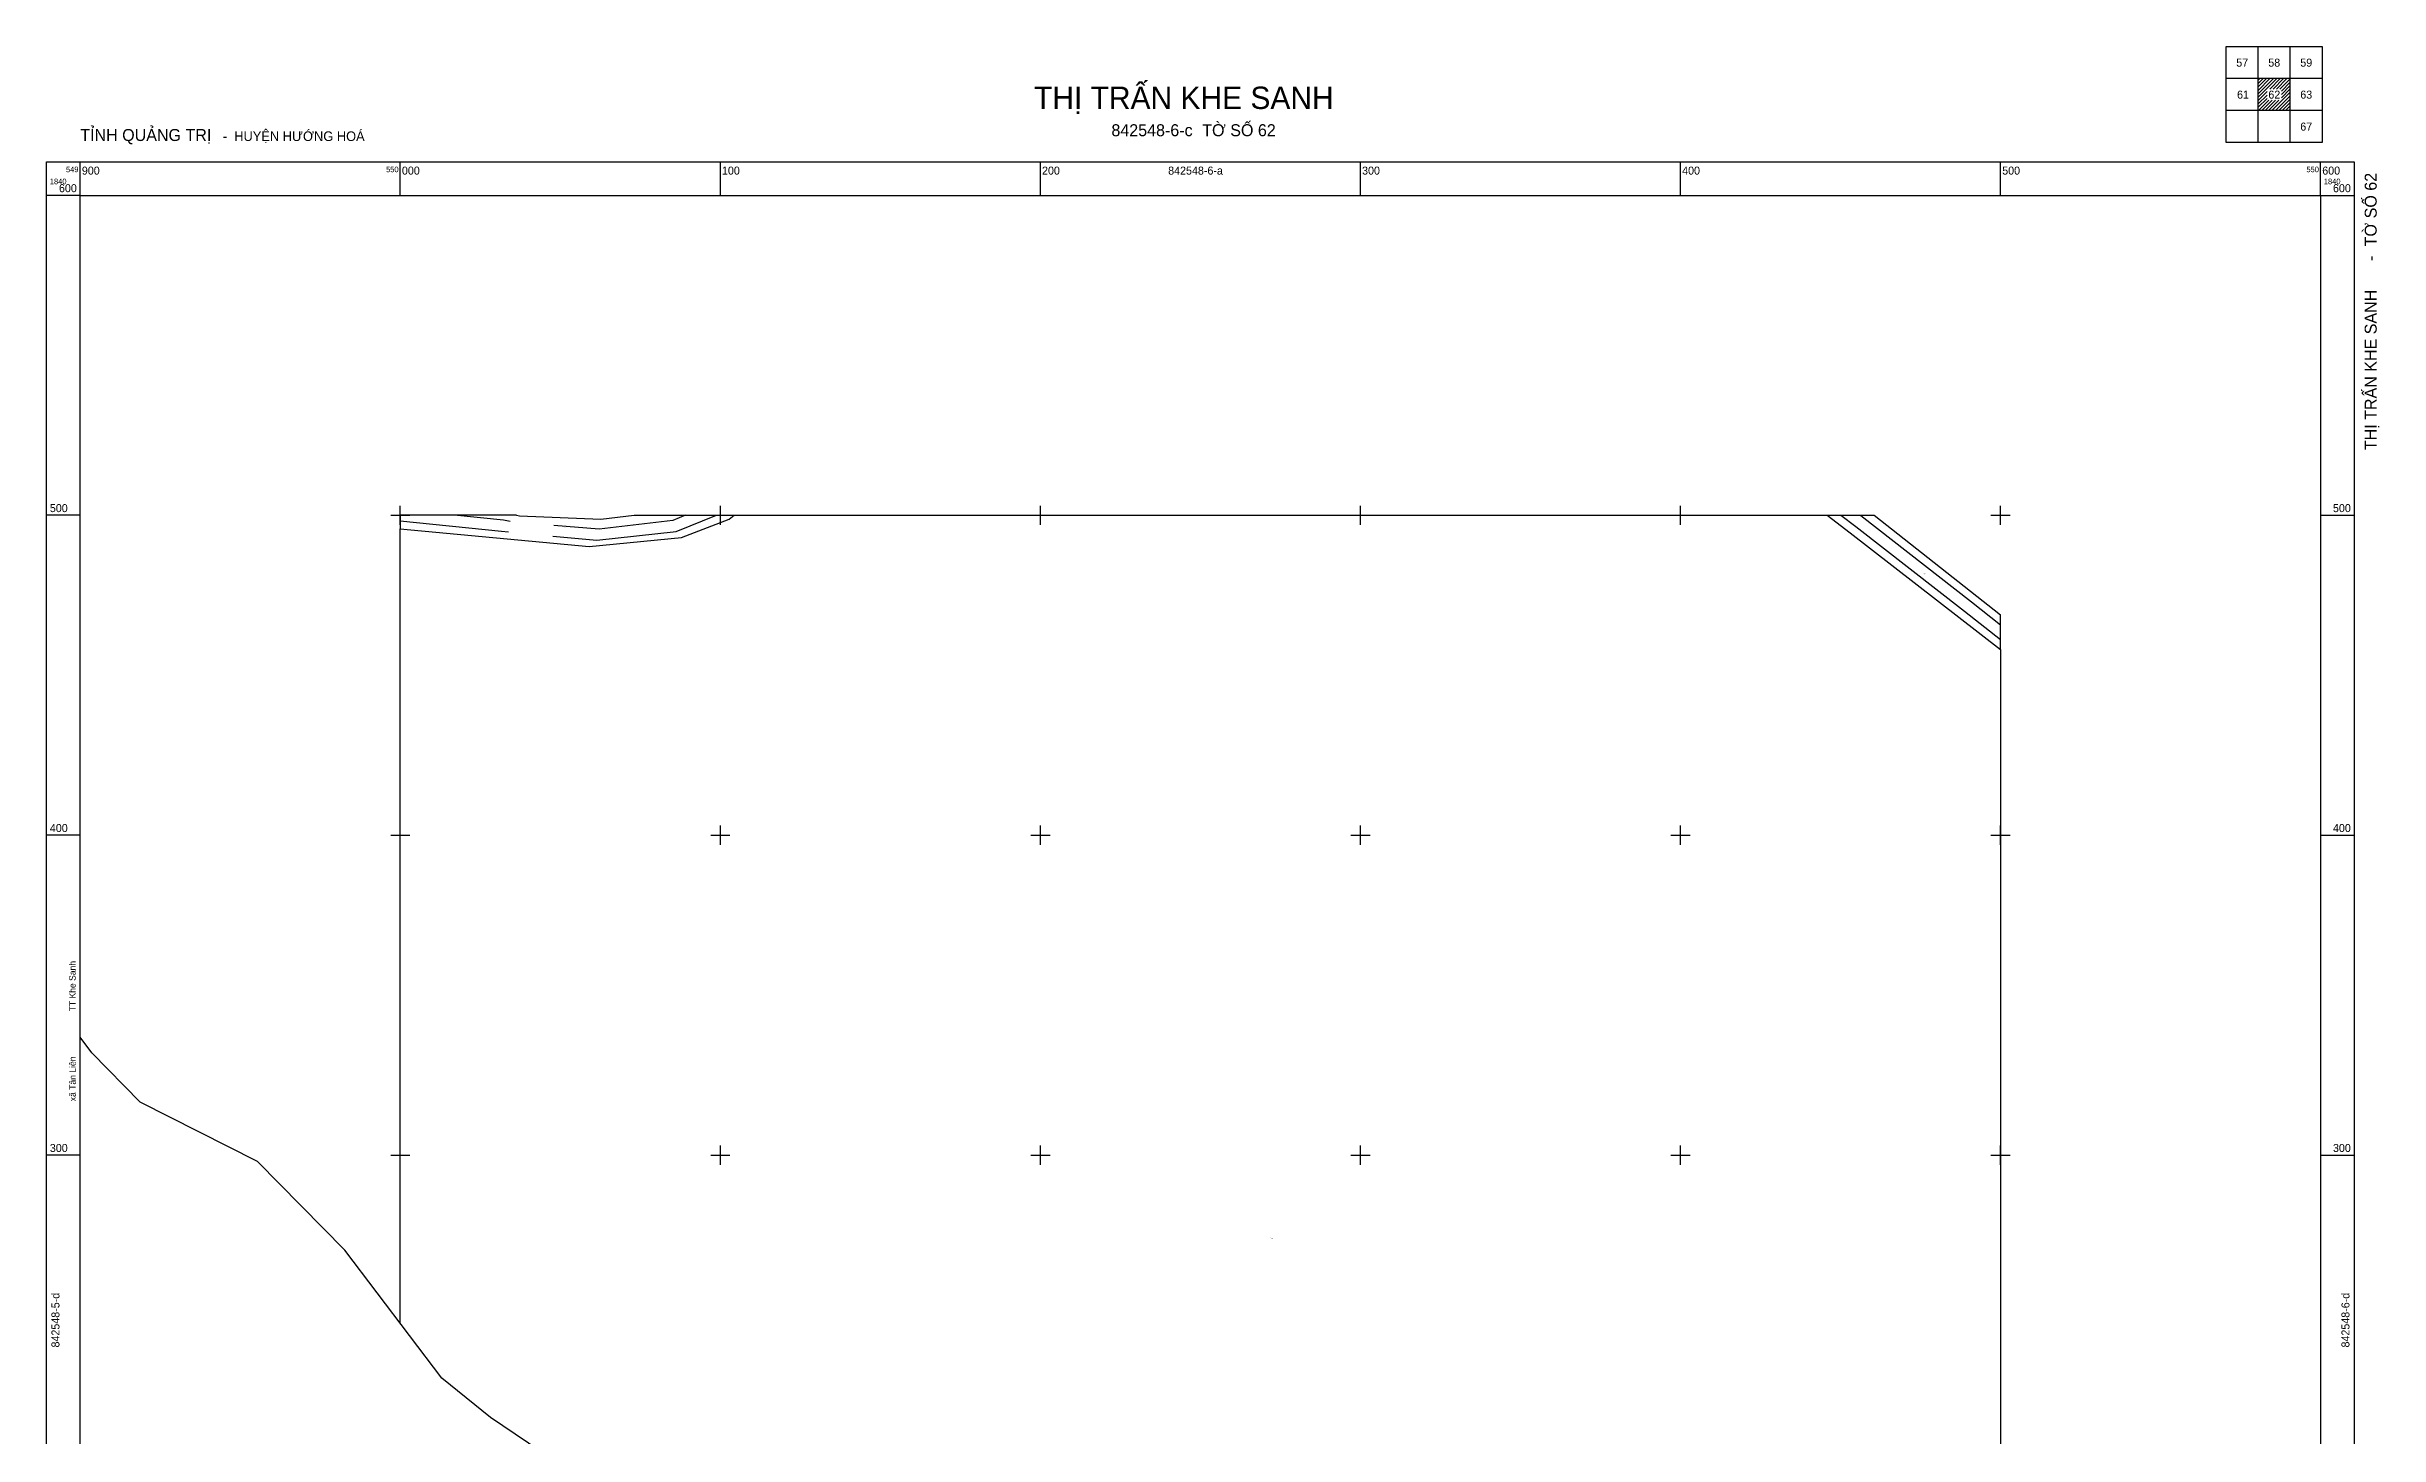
# Model space of a CAD drawing. Extents: x 549890 to 550618, y 1839759 to 1840646.
# Drawn here: x 549890 to 550618, y 1840212 to 1840646 of the extents above; entities that cross this region are included whole.
import ezdxf

# ---------------------------------------------------------------- set-up
doc = ezdxf.new("R2010")
doc.units = 0
for name, color, linetype in [('Level 15', 7, 'Continuous'), ('Level 22', 7, 'Continuous'), ('Level 23', 7, 'Continuous'), ('Level 24', 7, 'Continuous'), ('Level 28', 7, 'Continuous'), ('Level 46', 7, 'Continuous'), ('Level 63', 7, 'Continuous')]:
    doc.layers.add(name, color=color, linetype=linetype)

msp = doc.modelspace()

# ---------------------------------------------------------------- linework, layer by layer
at = {"layer": 'Level 22'}
for points in [[(550000, 1840498.31), (550031.62, 1840495.08)], [(550032.21, 1840498.5), (550016.81, 1840500)], [(550034.32, 1840498.1), (550032.21, 1840498.5)], [(550047.62, 1840493.52), (550061.39, 1840492.27), (550086.21, 1840494.94), (550098.78, 1840500)], [(550089.14, 1840500), (550085.17, 1840498.43), (550062.16, 1840495.69), (550047.93, 1840496.81)], [(550450.12, 1840500), (550454.75, 1840496.47), (550488.71, 1840470), (550500, 1840461.23)], [(550456.24, 1840500), (550456.35, 1840499.92), (550490.9, 1840472.97), (550500, 1840465.81)], [(550031.62, 1840495.08), (550033.82, 1840494.81)]]:
    msp.add_lwpolyline(points, dxfattribs=at)
at = {"layer": 'Level 23'}
msp.add_line((550460.48, 1840500), (550500, 1840468.89), dxfattribs=at)
for points in [[(550000, 1840495.74), (550059.04, 1840490.3), (550087.87, 1840493.05), (550102.73, 1840498.75), (550104.26, 1840500)], [(550036.29, 1840500), (550037.19, 1840499.89), (550062.62, 1840498.79), (550073.1, 1840500)], [(550445.82, 1840500), (550453.02, 1840494.53), (550486.97, 1840468.12), (550500, 1840458.08)]]:
    msp.add_lwpolyline(points, dxfattribs=at)
at = {"layer": 'Level 24'}
for p, q in [((550073.1, 1840500), (550104.26, 1840500)), ((550104.26, 1840500), (550445.82, 1840500)), ((550445.82, 1840500), (550460.48, 1840500)), ((550000, 1840247.47), (550000, 1840495.74)), ((550500, 1840458.08), (550500, 1840468.89))]:
    msp.add_line(p, q, dxfattribs=at)
for points in [[(550036.29, 1840500), (550000, 1840500), (550000, 1840495.74)], [(550500, 1840458.08), (550500, 1840000)]]:
    msp.add_lwpolyline(points, dxfattribs=at)
at = {"layer": 'Level 46'}
msp.add_lwpolyline([(550389.55, 1839900), (550385.54, 1839908.16), (550385.9, 1839966.31), (550383.02, 1839993.88), (550355.58, 1840006.29), (550325.08, 1840018.72), (550233.89, 1840033.9), (550197.46, 1840044.62), (550154.6, 1840070.35), (550107.15, 1840128.74), (550083.02, 1840180.92), (550028.21, 1840217.99), (550013, 1840230.33), (549982.68, 1840270.31), (549955.33, 1840298.02), (549918.76, 1840316.61), (549903.57, 1840332.01), (549900, 1840336.84)], dxfattribs=at)
at = {"layer": 'Level 63'}
for p, q in [((550580.5, 1840636.01), (550580.99, 1840636.5)), ((550580.5, 1840634.95), (550582.05, 1840636.5)), ((550580.5, 1840633.89), (550583.11, 1840636.5)), ((550580.5, 1840632.83), (550584.17, 1840636.5)), ((550580.5, 1840631.77), (550585.23, 1840636.5)), ((550580.5, 1840630.71), (550586.29, 1840636.5)), ((550584.1, 1840633.25), (550587.35, 1840636.5)), ((550585.16, 1840633.25), (550588.41, 1840636.5)), ((550586.22, 1840633.25), (550589.47, 1840636.5)), ((550587.28, 1840633.25), (550590.5, 1840636.47)), ((550580.5, 1840629.65), (550583.28, 1840632.43)), ((550580.5, 1840628.59), (550583.28, 1840631.37)), ((550580.5, 1840627.53), (550583.28, 1840630.31)), ((550580.53, 1840626.5), (550583.78, 1840629.75)), ((550581.6, 1840626.5), (550584.85, 1840629.75)), ((550582.66, 1840626.5), (550585.91, 1840629.75)), ((550583.72, 1840626.5), (550586.97, 1840629.75)), ((550584.78, 1840626.5), (550590.5, 1840632.22)), ((550585.84, 1840626.5), (550590.5, 1840631.16)), ((550586.9, 1840626.5), (550590.5, 1840630.1)), ((550587.73, 1840632.63), (550590.5, 1840635.4)), ((550587.73, 1840631.57), (550590.5, 1840634.34)), ((550587.73, 1840630.51), (550590.5, 1840633.28)), ((550587.96, 1840626.5), (550590.5, 1840629.04)), ((550589.02, 1840626.5), (550590.5, 1840627.98)), ((550590.08, 1840626.5), (550590.5, 1840626.92))]:
    msp.add_line(p, q, dxfattribs=at)
for points in [[(550600.5, 1840616.5), (550570.5, 1840616.5), (550570.5, 1840646.5), (550600.5, 1840646.5)], [(549889.5, 1840610.5), (550610.5, 1840610.5), (550610.5, 1839889.5), (549889.5, 1839889.5)], [(549900, 1840600), (550600, 1840600), (550600, 1839900), (549900, 1839900)]]:
    msp.add_lwpolyline(points, close=True, dxfattribs=at)
for points in [[(550580.5, 1840616.5), (550580.5, 1840646.5)], [(550590.5, 1840616.5), (550590.5, 1840646.5)], [(550600.5, 1840636.5), (550570.5, 1840636.5)], [(550600.5, 1840626.5), (550570.5, 1840626.5)], [(549900, 1840600), (549900, 1840610.5)], [(550000, 1840600), (550000, 1840610.5)], [(550100, 1840600), (550100, 1840610.5)], [(550200, 1840600), (550200, 1840610.5)], [(550300, 1840600), (550300, 1840610.5)], [(550400, 1840600), (550400, 1840610.5)], [(550500, 1840600), (550500, 1840610.5)], [(550600, 1840600), (550600, 1840610.5)], [(549900, 1840600), (549889.5, 1840600)], [(550600, 1840600), (550610.5, 1840600)], [(549900, 1840500), (549889.5, 1840500)], [(549997, 1840500), (550003, 1840500)], [(550000, 1840497), (550000, 1840503)], [(550097, 1840500), (550103, 1840500)], [(550100, 1840497), (550100, 1840503)], [(550197, 1840500), (550203, 1840500)], [(550200, 1840497), (550200, 1840503)], [(550297, 1840500), (550303, 1840500)], [(550300, 1840497), (550300, 1840503)], [(550397, 1840500), (550403, 1840500)], [(550400, 1840497), (550400, 1840503)], [(550497, 1840500), (550503, 1840500)], [(550500, 1840497), (550500, 1840503)], [(550600, 1840500), (550610.5, 1840500)], [(550000, 1840397), (550000, 1840403)], [(550100, 1840397), (550100, 1840403)], [(550200, 1840397), (550200, 1840403)], [(550300, 1840397), (550300, 1840403)], [(550400, 1840397), (550400, 1840403)], [(550500, 1840397), (550500, 1840403)], [(549900, 1840400), (549889.5, 1840400)], [(549997, 1840400), (550003, 1840400)], [(550097, 1840400), (550103, 1840400)], [(550197, 1840400), (550203, 1840400)], [(550297, 1840400), (550303, 1840400)], [(550397, 1840400), (550403, 1840400)], [(550497, 1840400), (550503, 1840400)], [(550600, 1840400), (550610.5, 1840400)], [(550000, 1840297), (550000, 1840303)], [(550100, 1840297), (550100, 1840303)], [(550200, 1840297), (550200, 1840303)], [(550300, 1840297), (550300, 1840303)], [(550400, 1840297), (550400, 1840303)], [(550500, 1840297), (550500, 1840303)], [(549900, 1840300), (549889.5, 1840300)], [(549997, 1840300), (550003, 1840300)], [(550097, 1840300), (550103, 1840300)], [(550197, 1840300), (550203, 1840300)], [(550297, 1840300), (550303, 1840300)], [(550397, 1840300), (550403, 1840300)], [(550497, 1840300), (550503, 1840300)], [(550600, 1840300), (550610.5, 1840300)]]:
    msp.add_lwpolyline(points, dxfattribs=at)

# ---------------------------------------------------------------- texts
at = {"layer": 'Level 15'}
for s, p in [('UBND thị trấn quản lý', (550050.96, 1840496.16)), ('Khối 1', (550051.44, 1840496.04)), ('Khối 1', (550051.44, 1840495.92)), ('RST', (550051.51, 1840496.28)), ('1', (550051.61, 1840496.4)), ('UBND thị trấn quản lý', (550475.56, 1840481.74)), ('Khối 1', (550476.04, 1840481.62)), ('Khối 1', (550476.04, 1840481.5)), ('RST', (550476.11, 1840481.86)), ('2', (550476.21, 1840481.98)), ('UBND thị trấn quản lý', (550271.8, 1840274.12)), ('Khối 1', (550272.28, 1840274)), ('Khối 1', (550272.28, 1840273.88)), ('RST', (550272.35, 1840274.24)), ('3', (550272.44, 1840274.36))]:
    msp.add_text(s, height=0.1, dxfattribs=at).set_placement(p)
at = {"layer": 'Level 28'}
msp.add_text('xã Tân Liên                   TT Khe Sanh', height=2, rotation=90.08989, dxfattribs=at).set_placement((549898.61, 1840316.86))
at = {"layer": 'Level 63'}
for s, height, p in [('THỊ TRẤN KHE SANH', 7, (550198, 1840627)), ('57', 2.5, (550573.64, 1840640.25)), ('58', 2.5, (550583.64, 1840640.25)), ('59', 2.5, (550593.64, 1840640.25)), ('61', 2.5, (550573.88, 1840630.25)), ('62', 2.5, (550583.66, 1840630.25)), ('63', 2.5, (550593.64, 1840630.25)), ('TỈNH QUẢNG TRỊ', 3.75, (549900, 1840617)), ('842548-6-c', 3.75, (550222.18, 1840618.5)), ('TỜ SỐ 62', 3.75, (550250.55, 1840618.5)), ('67', 2.5, (550593.64, 1840620.25)), ('  -  HUYỆN HƯỚNG HOÁ', 3, (549942.32, 1840617)), ('549', 1.75, (549895.54, 1840607.25)), ('900', 2.5, (549900.5, 1840606.5)), ('550', 1.75, (549995.55, 1840607.25)), ('000', 2.5, (550000.5, 1840606.5)), ('100', 2.5, (550100.5, 1840606.5)), ('200', 2.5, (550200.5, 1840606.5)), ('842548-6-a', 2.5, (550239.91, 1840606.5)), ('300', 2.5, (550300.5, 1840606.5)), ('400', 2.5, (550400.5, 1840606.5)), ('500', 2.5, (550500.5, 1840606.5)), ('550', 1.75, (550595.55, 1840607.25)), ('600', 2.5, (550600.5, 1840606.5)), ('1840', 1.75, (549890.5, 1840603.5)), ('600', 2.5, (549893.35, 1840601)), ('1840', 1.75, (550601, 1840603.5)), ('600', 2.5, (550603.85, 1840601)), ('500', 2.5, (549890.5, 1840501)), ('500', 2.5, (550603.85, 1840501)), ('400', 2.5, (549890.5, 1840401)), ('400', 2.5, (550603.85, 1840401)), ('300', 2.5, (549890.5, 1840301)), ('300', 2.5, (550603.85, 1840301))]:
    msp.add_text(s, height=height, dxfattribs=at).set_placement(p)
for s, height, p in [('TỜ SỐ 62', 3.75, (550617.51, 1840584.07)), (' - ', 3.75, (550617.51, 1840578.07)), ('THỊ TRẤN KHE SANH', 3.75, (550617.51, 1840520.37)), ('842548-5-d', 2.5, (549893.5, 1840239.88)), ('842548-6-d', 2.5, (550609, 1840239.88))]:
    msp.add_text(s, height=height, rotation=90, dxfattribs=at).set_placement(p)

doc.saveas('drawing.dxf')
